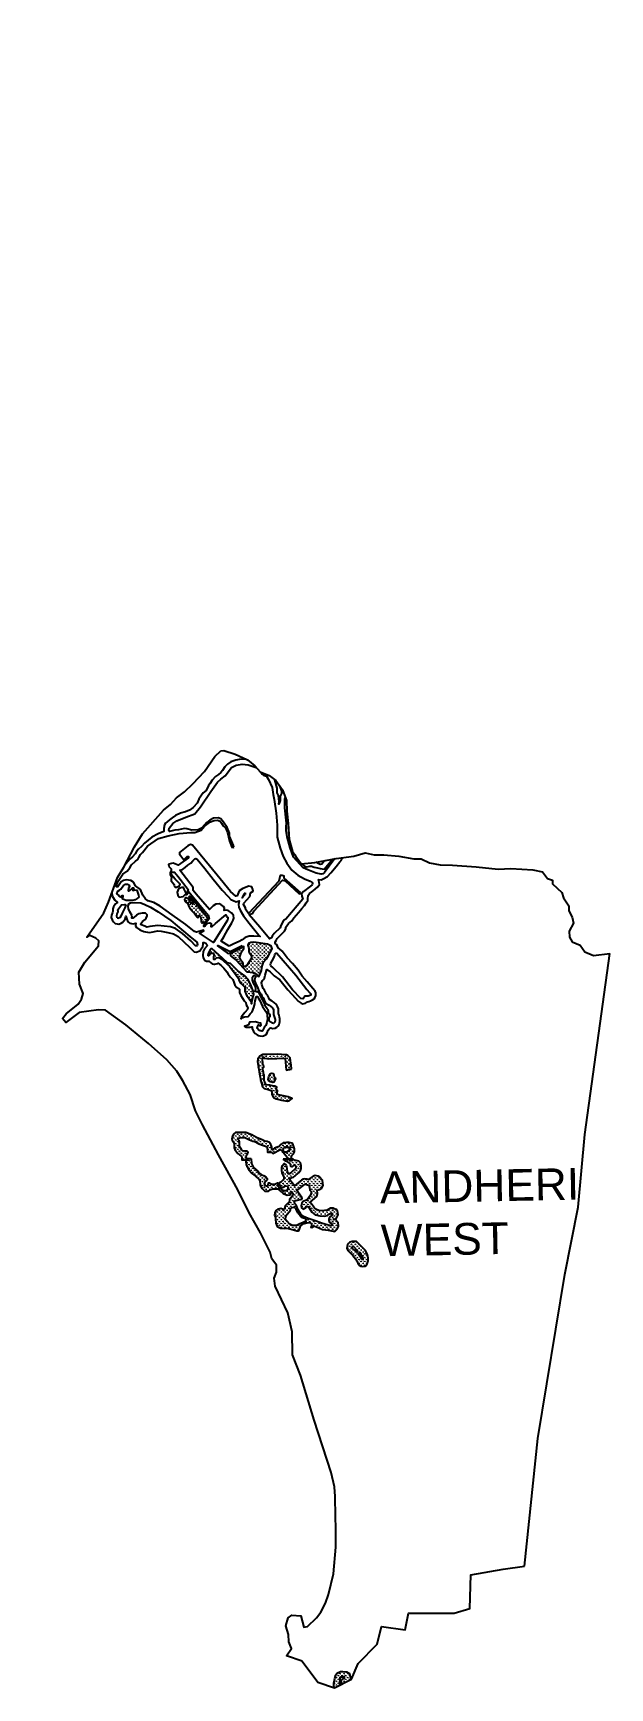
# Model space of a CAD drawing. Header units: metres. Extents: x 8244 to 273863, y 7853 to 2126735.
# Drawn here: x 268405 to 273863, y 2111090 to 2126735 of the extents above; entities outside this region: 8.
import ezdxf

# ---------------------------------------------------------------- set-up
doc = ezdxf.new("R2010")
doc.units = ezdxf.units.M
for name, color, linetype in [('MANGROOVE BUFFER ZONE', 120, 'Continuous'), ('MANGROOVES BUFFER ZONE', 120, 'Continuous'), ('village', 3, 'Continuous'), ('VILLAGE NAME', 250, 'Continuous')]:
    doc.layers.add(name, color=color, linetype=linetype)

msp = doc.modelspace()

# ---------------------------------------------------------------- hatches: boundary and pattern name
at = {"layer": 'MANGROOVE BUFFER ZONE'}
h = msp.add_hatch(dxfattribs=at)
h.set_pattern_fill('GRASS', color=256, angle=-0.8376017)
h.paths.add_polyline_path([(268476, 2126720), (268480, 2126724), (268484, 2126732), (268484, 2126735), (268480, 2126732), (268480, 2126728), (268476, 2126728), (268476, 2126724), (268472, 2126724), (268464, 2126720), (268460, 2126720), (268448, 2126716), (268456, 2126716), (268460, 2126716), (268464, 2126716), (268468, 2126716)])
h = msp.add_hatch(dxfattribs=at)
h.set_pattern_fill('GRASS', color=256, angle=-0.8376017)
h.paths.add_polyline_path([(268694, 2126645), (268690, 2126645), (268686, 2126645), (268678, 2126645), (268670, 2126645), (268658, 2126645), (268654, 2126645), (268650, 2126645), (268654, 2126641), (268666, 2126641), (268666, 2126637), (268670, 2126637), (268674, 2126637), (268678, 2126641), (268682, 2126641), (268686, 2126641), (268690, 2126641)])
h = msp.add_hatch(dxfattribs=at)
h.set_pattern_fill('GRASS', color=256, angle=-0.8376017)
h.paths.add_polyline_path([(268914, 2126693), (268910, 2126693), (268906, 2126693), (268902, 2126694), (268898, 2126694), (268894, 2126694), (268890, 2126690), (268894, 2126690), (268898, 2126690), (268902, 2126690), (268905, 2126690), (268909, 2126689), (268913, 2126689), (268913, 2126685), (268917, 2126685), (268917, 2126689)])
h = msp.add_hatch(dxfattribs=at)
h.set_pattern_fill('GRASS', color=256, angle=-0.8376017)
h.paths.add_polyline_path([(268425, 2125952), (268421, 2125952), (268417, 2125952), (268413, 2125952), (268409, 2125952), (268405, 2125952), (268409, 2125948), (268413, 2125948), (268417, 2125948), (268421, 2125948), (268421, 2125944), (268425, 2125944), (268425, 2125940), (268429, 2125940), (268433, 2125936), (268429, 2125932), (268428, 2125928), (268428, 2125924), (268424, 2125920), (268420, 2125920), (268420, 2125916), (268424, 2125916), (268428, 2125920), (268432, 2125924), (268432, 2125928), (268433, 2125932), (268436, 2125932), (268440, 2125932), (268441, 2125936), (268437, 2125936), (268433, 2125940), (268429, 2125944), (268429, 2125948), (268425, 2125948)])
h = msp.add_hatch(dxfattribs=at)
h.set_pattern_fill('GRASS', color=256)
h.paths.add_polyline_path([(269894, 2118572), (269886, 2118576), (269883, 2118572), (269884, 2118563), (269889, 2118555), (269904, 2118533), (269922, 2118511), (269918, 2118503), (269909, 2118504), (269899, 2118513), (269884, 2118532), (269871, 2118553), (269852, 2118562), (269843, 2118558), (269840, 2118545), (269847, 2118526), (269872, 2118503), (269886, 2118473), (269893, 2118451), (269907, 2118438), (269930, 2118416), (269958, 2118374), (269973, 2118377), (269973, 2118389), (269978, 2118393), (269996, 2118367), (270000, 2118344), (270000, 2118326), (270010, 2118320), (270037, 2118330), (270052, 2118351), (270052, 2118369), (270041, 2118393)])
h = msp.add_hatch(dxfattribs=at)
h.set_pattern_fill('GRASS', color=256)
h.paths.add_polyline_path([(270389, 2118100), (270383, 2118105), (270275, 2118051), (270264, 2118052), (270157, 2118107), (270151, 2118105), (270243, 2118038), (270257, 2118033), (270271, 2118036)])
h = msp.add_hatch(dxfattribs=at)
h.set_pattern_fill('GRASS', color=256)
h.paths.add_polyline_path([(270585, 2117950), (270612, 2117982), (270630, 2118008), (270666, 2118077), (270662, 2118095), (270653, 2118107), (270622, 2118121), (270495, 2118139), (270465, 2118136), (270444, 2118129), (270436, 2118113), (270444, 2118093), (270447, 2118078), (270447, 2118061), (270448, 2118043), (270462, 2118028), (270472, 2118011), (270473, 2117990), (270427, 2117919), (270411, 2117909), (270397, 2117912), (270392, 2117928), (270392, 2117943), (270385, 2117955), (270373, 2117967), (270363, 2117980), (270361, 2118003), (270371, 2118029), (270380, 2118049), (270387, 2118063), (270400, 2118082), (270400, 2118100), (270274, 2118030), (270274, 2118011), (270290, 2118000), (270325, 2117970), (270423, 2117863), (270435, 2117860), (270485, 2117854), (270518, 2117838), (270539, 2117815), (270545, 2117819), (270566, 2117873), (270574, 2117915)])
h = msp.add_hatch(dxfattribs=at)
h.set_pattern_fill('GRASS', color=256)
h.paths.add_polyline_path([(270092, 2118084), (270083, 2118074), (270071, 2118052), (270063, 2118030), (270058, 2118016), (270059, 2118012), (270071, 2118017), (270088, 2118036), (270109, 2118037), (270116, 2118030), (270116, 2118020), (270111, 2117999), (270111, 2117991), (270113, 2117981), (270127, 2117981), (270142, 2117992), (270164, 2117996), (270185, 2117983), (270262, 2117914), (270326, 2117830), (270349, 2117796), (270356, 2117776), (270367, 2117753), (270384, 2117740), (270409, 2117715), (270407, 2117693), (270407, 2117677), (270425, 2117640), (270448, 2117606), (270464, 2117582), (270471, 2117556), (270484, 2117617), (270494, 2117645), (270491, 2117672), (270470, 2117729), (270441, 2117789), (270408, 2117822), (270343, 2117871), (270274, 2117939), (270246, 2117945), (270197, 2117988)])
h = msp.add_hatch(dxfattribs=at)
h.set_pattern_fill('GRASS', color=256)
h.paths.add_polyline_path([(270712, 2116770), (270704, 2116774), (270692, 2116779), (270684, 2116779), (270644, 2116787), (270640, 2116787), (270608, 2116792), (270605, 2116808), (270601, 2116808), (270597, 2116820), (270593, 2116832), (270593, 2116848), (270590, 2116868), (270590, 2116876), (270590, 2116888), (270586, 2116896), (270586, 2116904), (270586, 2116908), (270586, 2116912), (270582, 2116920), (270579, 2116936), (270579, 2116948), (270579, 2116956), (270583, 2116959), (270587, 2116959), (270587, 2116967), (270583, 2116979), (270580, 2116995), (270580, 2117007), (270576, 2117019), (270576, 2117039), (270580, 2117043), (270580, 2117047), (270580, 2117050), (270588, 2117052), (270588, 2117051), (270588, 2117047), (270596, 2117043), (270636, 2117038), (270791, 2117044), (270800, 2116930), (270850, 2116941), (270846, 2116980), (270842, 2117018), (270839, 2117048), (270819, 2117065), (270803, 2117075), (270793, 2117076), (270720, 2117082), (270623, 2117078), (270578, 2117080), (270552, 2117063), (270532, 2117038), (270529, 2117012), (270544, 2116916), (270559, 2116828), (270576, 2116772), (270593, 2116758), (270630, 2116747), (270659, 2116737), (270665, 2116721), (270665, 2116701), (270681, 2116671), (270705, 2116658), (270754, 2116646), (270812, 2116637), (270832, 2116643), (270856, 2116663), (270818, 2116677), (270715, 2116699), (270715, 2116719), (270711, 2116731), (270719, 2116730), (270719, 2116738), (270707, 2116739), (270707, 2116759)])
h = msp.add_hatch(dxfattribs=at)
h.set_pattern_fill('GRASS', color=256)
h.paths.add_polyline_path([(270700, 2116852), (270694, 2116859), (270688, 2116866), (270684, 2116876), (270684, 2116887), (270678, 2116900), (270663, 2116901), (270650, 2116898), (270636, 2116872), (270630, 2116842), (270635, 2116829), (270652, 2116819), (270675, 2116814), (270683, 2116817)])
h = msp.add_hatch(dxfattribs=at)
h.set_pattern_fill('GRASS', color=256)
h.paths.add_polyline_path([(270641, 2116248), (270621, 2116256), (270598, 2116260), (270573, 2116271), (270520, 2116294), (270474, 2116318), (270419, 2116341), (270398, 2116342), (270354, 2116341), (270319, 2116340), (270306, 2116328), (270298, 2116315), (270290, 2116299), (270287, 2116282), (270289, 2116267), (270302, 2116250), (270307, 2116234), (270307, 2116213), (270308, 2116195), (270314, 2116180), (270329, 2116158), (270342, 2116143), (270357, 2116131), (270372, 2116120), (270380, 2116110), (270380, 2116082), (270417, 2116082), (270416, 2116092), (270427, 2116092), (270420, 2116100), (270424, 2116127), (270433, 2116139), (270440, 2116156), (270431, 2116163), (270419, 2116166), (270409, 2116166), (270387, 2116168), (270381, 2116175), (270371, 2116191), (270357, 2116210), (270357, 2116226), (270359, 2116250), (270354, 2116265), (270346, 2116276), (270346, 2116286), (270360, 2116290), (270383, 2116293), (270410, 2116293), (270429, 2116285), (270453, 2116271), (270485, 2116258), (270510, 2116254), (270541, 2116235), (270584, 2116219), (270620, 2116206), (270623, 2116154), (270659, 2116154), (270675, 2116142), (270747, 2116180), (270766, 2116160), (270766, 2116156), (270774, 2116164), (270775, 2116176), (270771, 2116180), (270771, 2116188), (270783, 2116200), (270791, 2116204), (270791, 2116200), (270799, 2116200), (270803, 2116204), (270811, 2116203), (270815, 2116199), (270819, 2116199), (270823, 2116203), (270827, 2116203), (270827, 2116199), (270831, 2116199), (270831, 2116203), (270843, 2116203), (270843, 2116199), (270835, 2116199), (270831, 2116195), (270827, 2116195), (270830, 2116183), (270830, 2116171), (270822, 2116171), (270818, 2116167), (270818, 2116163), (270814, 2116160), (270810, 2116160), (270806, 2116156), (270784, 2116156), (270770, 2116156), (270809, 2116108), (270824, 2116088), (270854, 2116088), (270854, 2116090), (270851, 2116113), (270854, 2116124), (270869, 2116139), (270878, 2116161), (270879, 2116188), (270867, 2116224), (270857, 2116239), (270829, 2116245), (270804, 2116246), (270771, 2116244), (270750, 2116228), (270734, 2116209), (270715, 2116201), (270690, 2116194), (270666, 2116177), (270665, 2116202), (270658, 2116220), (270649, 2116236)])
h = msp.add_hatch(dxfattribs=at)
h.set_pattern_fill('GRASS', color=256)
h.paths.add_polyline_path([(270826, 2115906), (270833, 2115907), (270852, 2115914), (270869, 2115920), (270885, 2115931), (270916, 2115960), (270934, 2115982), (270943, 2116000), (270943, 2116027), (270935, 2116053), (270918, 2116071), (270894, 2116077), (270878, 2116078), (270865, 2116088), (270854, 2116088), (270855, 2116075), (270833, 2116076), (270824, 2116088), (270771, 2116089), (270797, 2116070), (270811, 2116064), (270832, 2116050), (270840, 2116038), (270845, 2116019), (270854, 2116017), (270868, 2116029), (270884, 2116029), (270894, 2116019), (270893, 2116006), (270845, 2115960), (270827, 2115951), (270818, 2115953), (270808, 2115969), (270806, 2116001), (270799, 2116033), (270780, 2116047), (270765, 2116029), (270758, 2116011), (270759, 2115985), (270761, 2115958), (270781, 2115923), (270781, 2115903), (270756, 2115879), (270735, 2115868), (270735, 2115847), (270749, 2115826), (270763, 2115818), (270785, 2115826), (270792, 2115838), (270814, 2115834), (270817, 2115820), (270814, 2115801), (270802, 2115794), (270779, 2115794), (270754, 2115803), (270737, 2115818), (270722, 2115836), (270717, 2115865), (270705, 2115858), (270691, 2115852), (270666, 2115852), (270649, 2115858), (270639, 2115866), (270634, 2115864), (270630, 2115847), (270623, 2115838), (270607, 2115837), (270599, 2115843), (270594, 2115853), (270594, 2115866), (270601, 2115878), (270614, 2115886), (270619, 2115893), (270619, 2115907), (270607, 2115921), (270591, 2115931), (270564, 2115943), (270552, 2115953), (270533, 2115976), (270490, 2116011), (270472, 2116048), (270469, 2116092), (270427, 2116092), (270436, 2116081), (270417, 2116082), (270422, 2116038), (270446, 2115985), (270471, 2115956), (270507, 2115931), (270545, 2115897), (270552, 2115886), (270554, 2115842), (270571, 2115811), (270597, 2115787), (270633, 2115785), (270656, 2115802), (270672, 2115809), (270726, 2115808), (270741, 2115794), (270772, 2115763), (270808, 2115748), (270838, 2115752), (270852, 2115779), (270870, 2115758), (270850, 2115730), (270832, 2115709), (270828, 2115681), (270811, 2115669), (270790, 2115647), (270783, 2115622), (270782, 2115609), (270748, 2115621), (270722, 2115615), (270703, 2115603), (270691, 2115582), (270689, 2115560), (270699, 2115543), (270700, 2115524), (270702, 2115483), (270715, 2115453), (270747, 2115437), (270780, 2115433), (270802, 2115436), (270831, 2115430), (270857, 2115423), (270900, 2115412), (270916, 2115412), (270927, 2115428), (270934, 2115454), (270961, 2115476), (270998, 2115486), (271022, 2115489), (271040, 2115476), (271038, 2115458), (271032, 2115446), (271043, 2115442), (271064, 2115454), (271086, 2115450), (271144, 2115424), (271198, 2115418), (271260, 2115406), (271281, 2115428), (271296, 2115457), (271291, 2115489), (271267, 2115517), (271247, 2115518), (271275, 2115532), (271291, 2115564), (271285, 2115597), (271272, 2115616), (271247, 2115626), (271220, 2115626), (271187, 2115608), (271163, 2115602), (271119, 2115600), (271086, 2115612), (271065, 2115632), (271026, 2115683), (271089, 2115736), (271095, 2115763), (271092, 2115796), (271114, 2115802), (271136, 2115816), (271149, 2115843), (271148, 2115862), (271142, 2115889), (271118, 2115919), (271102, 2115929), (271074, 2115936), (271054, 2115928), (271026, 2115908), (271011, 2115897), (270998, 2115901), (270977, 2115903), (270962, 2115900), (270945, 2115890), (270902, 2115855), (270880, 2115837)])
h.paths.add_polyline_path([(270901, 2115792), (270978, 2115853), (271014, 2115842), (271019, 2115820), (271023, 2115796), (271035, 2115784), (271037, 2115768), (271029, 2115749), (270997, 2115705), (270959, 2115690), (270948, 2115674), (270940, 2115649), (270946, 2115628), (270960, 2115616), (270981, 2115629), (270992, 2115646), (271010, 2115639), (271044, 2115587), (271074, 2115563), (271119, 2115554), (271162, 2115549), (271191, 2115557), (271211, 2115572), (271232, 2115579), (271238, 2115573), (271229, 2115556), (271209, 2115541), (271203, 2115523), (271203, 2115506), (271213, 2115491), (271230, 2115480), (271233, 2115471), (271228, 2115458), (271209, 2115461), (271167, 2115473), (271135, 2115485), (271083, 2115504), (271009, 2115529), (270964, 2115546), (270939, 2115569), (270913, 2115609), (270896, 2115649), (270887, 2115661), (270878, 2115674), (270877, 2115688), (270881, 2115696), (270904, 2115702), (270935, 2115707), (270949, 2115711), (270951, 2115721), (270949, 2115726)], flags=16)
h.paths.add_polyline_path([(270850, 2115630), (270866, 2115632), (270881, 2115629), (270893, 2115617), (270911, 2115581), (270934, 2115550), (270955, 2115535), (270986, 2115525), (270990, 2115516), (270983, 2115504), (270922, 2115477), (270898, 2115466), (270870, 2115466), (270852, 2115469), (270828, 2115480), (270802, 2115509), (270791, 2115526), (270796, 2115550), (270824, 2115585), (270835, 2115594), (270838, 2115610), (270842, 2115624)], flags=16)
h = msp.add_hatch(dxfattribs=at)
h.set_pattern_fill('GRASS', color=256)
h.paths.add_polyline_path([(271403, 2111210), (271397, 2111230), (271373, 2111242), (271337, 2111244), (271315, 2111244), (271294, 2111237), (271279, 2111227), (271267, 2111210), (271266, 2111200), (271261, 2111178), (271252, 2111135), (271251, 2111101), (271255, 2111091), (271258, 2111090), (271305, 2111115), (271305, 2111115), (271303, 2111134), (271308, 2111178), (271316, 2111194), (271340, 2111195), (271351, 2111194), (271352, 2111188), (271348, 2111179), (271336, 2111175), (271323, 2111164), (271320, 2111152), (271325, 2111134), (271331, 2111129), (271415, 2111174), (271408, 2111182), (271405, 2111193)])
h = msp.add_hatch(dxfattribs=at)
h.set_pattern_fill('GRASS', color=256)
h.paths.add_polyline_path([(9731, 9765), (9731, 9768), (9731, 9771), (9728, 9771), (9728, 9774), (9725, 9774), (9725, 9777), (9728, 9780), (9731, 9783), (9734, 9783), (9734, 9786), (9734, 9792), (9731, 9786), (9728, 9783), (9725, 9780), (9722, 9777), (9722, 9774), (9722, 9771), (9722, 9768), (9722, 9762), (9722, 9759), (9722, 9756), (9719, 9753), (9719, 9750), (9716, 9747), (9716, 9744), (9713, 9741), (9710, 9735), (9707, 9732), (9707, 9726), (9710, 9729), (9710, 9732), (9713, 9735), (9719, 9741), (9719, 9744), (9722, 9744), (9722, 9747), (9725, 9753), (9725, 9756), (9728, 9759), (9728, 9762), (9731, 9762)])
h = msp.add_hatch(dxfattribs=at)
h.set_pattern_fill('GRASS', color=256)
h.paths.add_polyline_path([(8827, 9494), (8827, 9501), (8817, 9500), (8811, 9496), (8811, 9489), (8817, 9479), (8823, 9471), (8830, 9470), (8834, 9475), (8832, 9481), (8829, 9488)])
h = msp.add_hatch(dxfattribs=at)
h.set_pattern_fill('GRASS', color=256)
h.paths.add_polyline_path([(9594, 9509), (9591, 9509), (9591, 9512), (9588, 9512), (9585, 9512), (9585, 9509), (9588, 9506), (9591, 9506), (9594, 9506), (9597, 9503), (9597, 9506)])
h = msp.add_hatch(dxfattribs=at)
h.set_pattern_fill('GRASS', color=256)
h.paths.add_polyline_path([(9606, 9515), (9609, 9518), (9609, 9521), (9612, 9524), (9615, 9524), (9612, 9527), (9612, 9530), (9612, 9533), (9612, 9536), (9609, 9536), (9609, 9533), (9609, 9530), (9609, 9527), (9609, 9524), (9606, 9521), (9606, 9518), (9603, 9515), (9600, 9515), (9600, 9512), (9597, 9512), (9597, 9509), (9597, 9506), (9600, 9506), (9603, 9509), (9606, 9512)])
h = msp.add_hatch(dxfattribs=at)
h.set_pattern_fill('GRASS', color=256)
h.paths.add_polyline_path([(8259, 8564), (8256, 8564), (8253, 8564), (8250, 8564), (8247, 8564), (8244, 8564), (8247, 8561), (8250, 8561), (8253, 8561), (8256, 8561), (8259, 8561)])
h = msp.add_hatch(dxfattribs=at)
h.set_pattern_fill('GRASS', color=256)
h.paths.add_polyline_path([(8265, 8576), (8265, 8578), (8262, 8578), (8262, 8576), (8262, 8573), (8265, 8570), (8265, 8573)])
h = msp.add_hatch(dxfattribs=at)
h.set_pattern_fill('GRASS', color=256)
h.paths.add_polyline_path([(8524, 8028), (8521, 8028), (8518, 8028), (8515, 8028), (8512, 8031), (8509, 8031), (8506, 8031), (8503, 8034), (8500, 8034), (8500, 8031), (8503, 8031), (8503, 8028), (8506, 8028), (8509, 8028), (8512, 8028), (8515, 8025), (8518, 8025), (8521, 8025), (8524, 8022), (8529, 8025), (8526, 8025), (8524, 8025)])
h = msp.add_hatch(dxfattribs=at)
h.set_pattern_fill('GRASS', color=256)
h.paths.add_polyline_path([(8628, 7883), (8625, 7886), (8625, 7888), (8622, 7888), (8622, 7891), (8619, 7891), (8619, 7888), (8619, 7886), (8622, 7886), (8622, 7883), (8622, 7880), (8625, 7877), (8625, 7874), (8628, 7871), (8628, 7868), (8631, 7868), (8634, 7865), (8639, 7865), (8642, 7865), (8642, 7862), (8645, 7856), (8648, 7856), (8651, 7853), (8654, 7853), (8655, 7853), (8660, 7856), (8657, 7856), (8654, 7856), (8651, 7859), (8648, 7862), (8645, 7865), (8642, 7868), (8639, 7868), (8637, 7868), (8634, 7868), (8631, 7871), (8628, 7874), (8628, 7880)])
at = {"layer": 'MANGROOVES BUFFER ZONE'}
h = msp.add_hatch(dxfattribs=at)
h.set_pattern_fill('GRASS', color=256)
h.paths.add_polyline_path([(271465, 2115309), (271441, 2115311), (271425, 2115310), (271402, 2115304), (271389, 2115291), (271381, 2115278), (271376, 2115265), (271374, 2115245), (271385, 2115221), (271431, 2115179), (271456, 2115147), (271468, 2115124), (271477, 2115105), (271491, 2115088), (271506, 2115077), (271522, 2115073), (271549, 2115078), (271566, 2115099), (271576, 2115127), (271576, 2115152), (271569, 2115185), (271550, 2115224)])
h.paths.add_polyline_path([(271437, 2115262), (271476, 2115222), (271476, 2115217), (271473, 2115212), (271466, 2115211), (271459, 2115215), (271421, 2115251), (271422, 2115258), (271429, 2115263)], flags=16)
h.paths.add_polyline_path([(271489, 2115199), (271497, 2115204), (271503, 2115203), (271510, 2115191), (271527, 2115146), (271524, 2115143), (271522, 2115142), (271514, 2115142), (271511, 2115145), (271484, 2115194)], flags=16)

# ---------------------------------------------------------------- linework, layer by layer
at = {"color": 3}
msp.add_line((270180, 2119950), (270210, 2119954), dxfattribs=at)
at = {"layer": 'MANGROOVE BUFFER ZONE', "flags": 128}
for points in [[(270418, 2119870), (270395, 2119870), (270356, 2119868), (270322, 2119862), (270276, 2119845), (270243, 2119823), (270218, 2119799), (270198, 2119765), (270182, 2119745), (270160, 2119725), (270130, 2119706), (270100, 2119671), (270077, 2119638), (270064, 2119623), (270044, 2119576), (270013, 2119551), (270000, 2119530), (269974, 2119491), (269956, 2119456), (269921, 2119414), (269884, 2119389), (269848, 2119373), (269801, 2119360), (269754, 2119338), (269722, 2119315), (269696, 2119297), (269673, 2119279), (269658, 2119265), (269650, 2119249), (269641, 2119214), (269641, 2119188), (269588, 2119164), (269530, 2119133), (269460, 2119078), (269430, 2119045), (269403, 2119019), (269383, 2118999), (269370, 2118977), (269346, 2118946), (269325, 2118928), (269299, 2118901), (269273, 2118869)], [(270304, 2119038), (270302, 2119054), (270263, 2119143), (270262, 2119172), (270240, 2119226), (270206, 2119274), (270183, 2119306), (270155, 2119317), (270111, 2119313), (270077, 2119294), (270050, 2119271), (270006, 2119222), (269966, 2119202), (269907, 2119199), (269859, 2119211), (269838, 2119215), (269780, 2119204), (269745, 2119199), (269722, 2119192), (269696, 2119187), (269689, 2119195), (269692, 2119219), (269726, 2119263), (269765, 2119288), (269851, 2119321), (269936, 2119353), (269989, 2119421), (270088, 2119565), (270151, 2119654), (270182, 2119682), (270222, 2119712), (270282, 2119792), (270327, 2119814), (270382, 2119823), (270441, 2119817), (270515, 2119791), (270519, 2119789)], [(270560, 2119748), (270572, 2119730), (270588, 2119717), (270614, 2119710), (270634, 2119680), (270667, 2119604), (270676, 2119537), (270685, 2119489), (270705, 2119360), (270716, 2119246), (270715, 2119134), (270742, 2119029), (270772, 2118950), (270805, 2118889), (270853, 2118820), (270910, 2118775), (270974, 2118738), (271026, 2118718), (271047, 2118706), (271049, 2118699), (271047, 2118682), (271030, 2118669), (270965, 2118619), (270944, 2118598), (270949, 2118574), (270958, 2118548), (270795, 2118358), (270773, 2118345), (270748, 2118298), (270743, 2118276), (270686, 2118224), (270666, 2118196), (270662, 2118180), (270641, 2118173), (270550, 2118283), (270448, 2118400), (270461, 2118406), (270484, 2118414), (270497, 2118437), (270766, 2118727), (270791, 2118721), (270923, 2118596)], [(270737, 2119619), (270739, 2119613), (270755, 2119569), (270756, 2119545), (270743, 2119521), (270742, 2119479), (270731, 2119445), (270732, 2119472), (270727, 2119526), (270716, 2119551), (270716, 2119595), (270693, 2119676)], [(271260, 2118931), (271161, 2118800), (271147, 2118787), (271130, 2118783), (271083, 2118792), (271006, 2118823), (270962, 2118843), (270870, 2118943), (270837, 2119032), (270809, 2119138), (270801, 2119195), (270799, 2119236), (270804, 2119264), (270801, 2119294), (270788, 2119411), (270787, 2119492), (270792, 2119510)], [(270248, 2118378), (270248, 2118360), (270245, 2118348), (270111, 2118138), (269981, 2118225), (270022, 2118247), (270019, 2118254), (269952, 2118234), (269932, 2118242), (269849, 2118307), (269722, 2118399), (269607, 2118482), (269548, 2118516), (269492, 2118532), (269464, 2118553), (269444, 2118585), (269422, 2118639), (269374, 2118674), (269354, 2118709), (269331, 2118725), (269287, 2118729), (269259, 2118723), (269239, 2118710), (269214, 2118674), (269208, 2118665), (269193, 2118665), (269196, 2118685), (269209, 2118717), (269255, 2118783), (269294, 2118813), (269321, 2118844), (269336, 2118873), (269375, 2118906), (269397, 2118922), (269407, 2118940), (269420, 2118969), (269439, 2118989), (269489, 2119047), (269592, 2119120), (269683, 2119147), (269788, 2119167), (269897, 2119176), (269935, 2119178), (269994, 2119200), (270028, 2119236), (270083, 2119278), (270117, 2119291), (270150, 2119295), (270176, 2119285), (270189, 2119265), (270205, 2119241), (270227, 2119221), (270243, 2119177), (270265, 2119094), (270287, 2119040), (270294, 2119036)], [(270820, 2119242), (270820, 2119238), (270821, 2119178), (270825, 2119153)], [(270937, 2118608), (270782, 2118745), (270780, 2118765), (270763, 2118772), (270744, 2118772), (270735, 2118747), (270731, 2118718), (270444, 2118412), (270416, 2118452), (270416, 2118466), (270396, 2118497), (270398, 2118510), (270455, 2118573), (270462, 2118607), (270487, 2118624), (270484, 2118637), (270474, 2118664), (270445, 2118669), (270390, 2118649), (270356, 2118626), (270337, 2118578), (270324, 2118577), (270274, 2118621), (270146, 2118773), (269913, 2119057), (269894, 2119063), (269868, 2119051), (269791, 2118988), (269789, 2118973), (269804, 2118957), (269831, 2118919), (269864, 2118949), (269877, 2118952), (269875, 2118938), (269779, 2118870), (269732, 2118889), (269685, 2118878)], [(270443, 2117336), (270460, 2117337), (270475, 2117340), (270478, 2117341), (270477, 2117324), (270489, 2117297), (270507, 2117278), (270524, 2117264), (270539, 2117258), (270551, 2117254), (270571, 2117253), (270584, 2117255), (270598, 2117261), (270609, 2117269), (270620, 2117283), (270630, 2117308), (270645, 2117327), (270654, 2117330), (270671, 2117325), (270694, 2117327), (270712, 2117337), (270722, 2117347), (270732, 2117362), (270738, 2117376), (270741, 2117392), (270741, 2117417), (270737, 2117431), (270733, 2117450), (270728, 2117464), (270728, 2117480), (270727, 2117510), (270719, 2117531), (270707, 2117552), (270685, 2117569), (270666, 2117584), (270642, 2117597), (270635, 2117613), (270623, 2117640), (270612, 2117648), (270605, 2117668), (270594, 2117687), (270582, 2117703), (270575, 2117722), (270568, 2117740), (270567, 2117756), (270576, 2117778), (270584, 2117788), (270596, 2117799), (270601, 2117829), (270614, 2117872), (270617, 2117882), (270647, 2117860), (270687, 2117822), (270740, 2117784), (270816, 2117689), (270889, 2117611), (270914, 2117583), (270940, 2117565), (270958, 2117558), (270982, 2117564), (271003, 2117576), (271014, 2117581), (271031, 2117585), (271050, 2117594), (271066, 2117606), (271074, 2117622), (271080, 2117637), (271081, 2117660), (271073, 2117678), (271051, 2117704), (270998, 2117767), (270951, 2117820), (270912, 2117876), (270858, 2117938), (270809, 2117994), (270762, 2118054), (270738, 2118077), (270725, 2118088), (270719, 2118102), (270709, 2118118), (270697, 2118129), (270695, 2118140), (270704, 2118156), (270716, 2118176), (270745, 2118206), (270783, 2118245), (270795, 2118267), (270797, 2118283), (270822, 2118316), (270852, 2118342), (270871, 2118370), (270916, 2118422), (270947, 2118458), (270972, 2118486), (270988, 2118512), (271004, 2118534), (271006, 2118551), (271008, 2118581), (271020, 2118600), (271044, 2118618), (271074, 2118642), (271100, 2118664), (271114, 2118685), (271108, 2118725), (271106, 2118732), (271130, 2118731), (271151, 2118739), (271191, 2118762), (271221, 2118795), (271274, 2118857), (271308, 2118900), (271320, 2118913), (271330, 2118932), (271331, 2118941)], [(270881, 2118969), (270890, 2118946), (270904, 2118926), (270922, 2118901), (270935, 2118890)], [(270946, 2118882), (270973, 2118859), (270995, 2118853), (271024, 2118859), (271040, 2118859), (271063, 2118851), (271095, 2118842), (271120, 2118836), (271141, 2118834), (271159, 2118832), (271241, 2118927)], [(271164, 2118913), (271159, 2118907), (271136, 2118877), (271121, 2118876), (271103, 2118884), (271080, 2118897)], [(269689, 2118856), (269711, 2118833), (269711, 2118817), (269701, 2118795), (269702, 2118777), (269714, 2118755), (269712, 2118733), (269710, 2118719), (269727, 2118702), (269737, 2118689), (269739, 2118678), (269742, 2118667), (269750, 2118660)], [(269763, 2118659), (269791, 2118672), (269796, 2118688), (269780, 2118704), (269749, 2118735), (269710, 2118780), (269713, 2118802), (269744, 2118802), (269774, 2118765), (269871, 2118639), (269857, 2118599), (269846, 2118617), (269836, 2118642), (269829, 2118656), (269811, 2118657), (269782, 2118646), (269767, 2118612), (269774, 2118586), (269787, 2118566)], [(269151, 2118604), (269151, 2118601), (269157, 2118572), (269179, 2118537), (269203, 2118516), (269186, 2118504), (269166, 2118474), (269160, 2118455), (269161, 2118435), (269155, 2118420), (269146, 2118396), (269145, 2118373), (269153, 2118351), (269166, 2118334), (269181, 2118318), (269201, 2118314), (269216, 2118312), (269240, 2118320), (269255, 2118330), (269265, 2118343), (269275, 2118359), (269284, 2118386), (269291, 2118358), (269301, 2118333), (269320, 2118321), (269351, 2118315), (269377, 2118321), (269375, 2118295), (269383, 2118279), (269414, 2118258), (269453, 2118240), (269503, 2118233), (269540, 2118238), (269582, 2118247), (269618, 2118243), (269679, 2118232), (269735, 2118220), (269778, 2118193), (269833, 2118142), (269884, 2118093), (269928, 2118048), (269949, 2118046), (269982, 2118058), (269994, 2118077), (270010, 2118099), (270014, 2118122), (270015, 2118136), (270025, 2118138), (270039, 2118130), (270050, 2118118), (270052, 2118105), (270028, 2118079), (270015, 2118053), (270010, 2118015), (270014, 2117992), (270028, 2117971), (270045, 2117962), (270062, 2117960), (270070, 2117960), (270084, 2117949), (270098, 2117937), (270114, 2117933), (270126, 2117932), (270149, 2117938), (270156, 2117942), (270184, 2117920), (270210, 2117894), (270238, 2117860), (270252, 2117837), (270274, 2117810), (270295, 2117789), (270305, 2117762), (270315, 2117734), (270330, 2117714), (270351, 2117703), (270357, 2117695), (270357, 2117664), (270371, 2117636), (270385, 2117610), (270402, 2117587)], [(269245, 2118554), (269253, 2118562), (269257, 2118570), (269256, 2118580), (269245, 2118579), (269235, 2118567), (269226, 2118569), (269221, 2118577), (269216, 2118586), (269208, 2118591), (269199, 2118599), (269207, 2118623), (269222, 2118633), (269234, 2118643), (269249, 2118659), (269261, 2118675), (269278, 2118688), (269297, 2118690), (269313, 2118682), (269318, 2118667), (269308, 2118650), (269305, 2118633), (269312, 2118623), (269325, 2118631), (269338, 2118645), (269345, 2118655), (269355, 2118655), (269358, 2118650), (269351, 2118639), (269345, 2118634), (269349, 2118629), (269357, 2118633), (269367, 2118635), (269388, 2118631), (269404, 2118586), (269406, 2118565), (269391, 2118553), (269372, 2118542), (269348, 2118535), (269318, 2118535), (269286, 2118534), (269270, 2118540), (269254, 2118547)], [(269824, 2118572), (269843, 2118590), (269860, 2118592), (269878, 2118616), (270063, 2118395), (270071, 2118362), (270053, 2118339), (270024, 2118309), (270019, 2118293), (270030, 2118292), (270039, 2118304), (270059, 2118320), (270078, 2118323), (270090, 2118317), (270090, 2118303), (270087, 2118290), (270098, 2118289), (270130, 2118316), (270229, 2118398), (270236, 2118384)], [(269958, 2118374), (269930, 2118416), (269907, 2118438), (269893, 2118451), (269886, 2118473), (269872, 2118503), (269847, 2118526), (269840, 2118545), (269843, 2118558), (269852, 2118562), (269871, 2118553), (269884, 2118532), (269899, 2118513), (269909, 2118504), (269918, 2118503), (269922, 2118511), (269904, 2118533), (269889, 2118555), (269884, 2118563), (269883, 2118572), (269886, 2118576), (269894, 2118572), (270041, 2118393), (270052, 2118369), (270052, 2118351), (270037, 2118330), (270010, 2118320)], [(270412, 2118607), (270398, 2118595), (270382, 2118560), (270413, 2118590)], [(269200, 2118371), (269196, 2118389), (269202, 2118409), (269210, 2118426), (269211, 2118437), (269204, 2118443), (269243, 2118492), (269272, 2118498), (269283, 2118491), (269272, 2118464), (269249, 2118414), (269236, 2118386), (269225, 2118370), (269214, 2118366)], [(270000, 2118326), (270000, 2118344), (269996, 2118367), (269978, 2118393), (269973, 2118389), (269973, 2118377)], [(270383, 2118105), (270275, 2118051), (270264, 2118052), (270157, 2118107), (270151, 2118105), (270243, 2118038), (270257, 2118033), (270271, 2118036), (270389, 2118100)], [(270274, 2118011), (270290, 2118000), (270325, 2117970), (270423, 2117863), (270435, 2117860), (270485, 2117854), (270518, 2117838), (270539, 2117815), (270545, 2117819), (270566, 2117873), (270574, 2117915), (270585, 2117950), (270612, 2117982), (270630, 2118008), (270666, 2118077), (270662, 2118095), (270653, 2118107), (270622, 2118121), (270495, 2118139), (270465, 2118136), (270444, 2118129), (270436, 2118113), (270444, 2118093), (270447, 2118078), (270447, 2118061), (270448, 2118043), (270462, 2118028), (270472, 2118011), (270473, 2117990), (270427, 2117919), (270411, 2117909), (270397, 2117912), (270392, 2117928), (270392, 2117943), (270385, 2117955), (270373, 2117967), (270363, 2117980), (270361, 2118003), (270371, 2118029), (270380, 2118049), (270387, 2118063), (270400, 2118082), (270400, 2118100), (270274, 2118030)], [(270083, 2118074), (270071, 2118052), (270063, 2118030), (270058, 2118016)], [(270059, 2118012), (270071, 2118017), (270088, 2118036), (270109, 2118037), (270116, 2118030), (270116, 2118020), (270111, 2117999), (270111, 2117991), (270113, 2117981), (270127, 2117981), (270142, 2117992), (270164, 2117996), (270185, 2117983), (270262, 2117914), (270326, 2117830), (270349, 2117796), (270356, 2117776), (270367, 2117753), (270384, 2117740), (270409, 2117715), (270407, 2117693), (270407, 2117677), (270425, 2117640), (270448, 2117606), (270464, 2117582), (270471, 2117556), (270484, 2117617), (270494, 2117645), (270491, 2117672), (270470, 2117729), (270441, 2117789), (270408, 2117822), (270343, 2117871), (270274, 2117939), (270246, 2117945), (270197, 2117988), (270092, 2118084)], [(270957, 2117605), (270938, 2117607), (270860, 2117690), (270765, 2117814), (270672, 2117900), (270654, 2117917), (270652, 2117930), (270656, 2117942), (270681, 2117987), (270688, 2118007), (270691, 2118020), (270695, 2118031), (270702, 2118038), (270712, 2118037), (270890, 2117827), (270995, 2117693), (271021, 2117664), (271033, 2117652), (271033, 2117641), (271008, 2117631), (270977, 2117630), (270969, 2117620)], [(270372, 2117411), (270378, 2117419), (270389, 2117427), (270397, 2117432), (270408, 2117435), (270439, 2117439), (270460, 2117464), (270477, 2117482), (270495, 2117522), (270499, 2117544), (270502, 2117561), (270507, 2117586), (270515, 2117621), (270519, 2117626), (270527, 2117626), (270534, 2117613), (270552, 2117590), (270563, 2117561), (270576, 2117532), (270607, 2117484), (270619, 2117462), (270620, 2117443), (270623, 2117412), (270616, 2117381), (270607, 2117354), (270590, 2117333), (270579, 2117307), (270576, 2117303), (270574, 2117302), (270571, 2117300), (270569, 2117300), (270560, 2117301), (270555, 2117302), (270548, 2117305), (270539, 2117312), (270529, 2117323), (270525, 2117332), (270530, 2117345), (270537, 2117360), (270554, 2117345), (270563, 2117356), (270561, 2117374), (270537, 2117378), (270510, 2117387), (270463, 2117385), (270454, 2117384), (270452, 2117384), (270444, 2117360), (270436, 2117355), (270422, 2117349), (270405, 2117346), (270420, 2117337)], [(270417, 2117570), (270420, 2117548), (270430, 2117533), (270438, 2117519), (270434, 2117505), (270409, 2117476), (270395, 2117460), (270382, 2117445), (270374, 2117428)], [(270850, 2116941), (270846, 2116980), (270842, 2117018), (270839, 2117048), (270819, 2117065), (270803, 2117075), (270793, 2117076), (270720, 2117082), (270623, 2117078), (270578, 2117080), (270552, 2117063), (270532, 2117038), (270529, 2117012), (270544, 2116916), (270559, 2116828), (270576, 2116772), (270593, 2116758), (270630, 2116747), (270659, 2116737), (270665, 2116721), (270665, 2116701), (270681, 2116671), (270705, 2116658), (270754, 2116646), (270812, 2116637), (270832, 2116643), (270856, 2116663), (270818, 2116677), (270715, 2116699), (270715, 2116719), (270711, 2116731), (270719, 2116730), (270719, 2116738), (270707, 2116739), (270707, 2116759), (270712, 2116770), (270704, 2116774), (270692, 2116779), (270684, 2116779), (270644, 2116787), (270640, 2116787), (270608, 2116792), (270605, 2116808), (270601, 2116808), (270597, 2116820), (270593, 2116832), (270593, 2116848), (270590, 2116868), (270590, 2116876), (270590, 2116888), (270586, 2116896), (270586, 2116904), (270586, 2116908), (270586, 2116912), (270582, 2116920), (270579, 2116936), (270579, 2116948), (270579, 2116956), (270583, 2116959), (270587, 2116959), (270587, 2116967), (270583, 2116979), (270580, 2116995), (270580, 2117007), (270576, 2117019), (270576, 2117039), (270580, 2117043), (270580, 2117047), (270580, 2117050), (270588, 2117052), (270588, 2117051), (270588, 2117047), (270596, 2117043), (270636, 2117038), (270791, 2117044), (270800, 2116930)], [(270663, 2116901), (270678, 2116900), (270684, 2116887), (270684, 2116876), (270688, 2116866), (270694, 2116859), (270700, 2116852), (270683, 2116817), (270675, 2116814), (270652, 2116819), (270635, 2116829), (270630, 2116842), (270636, 2116872), (270650, 2116898)]]:
    msp.add_lwpolyline(points, dxfattribs=at)
for points in [[(270260, 2118102), (270184, 2118149), (270211, 2118190), (270249, 2118259), (270284, 2118323), (270297, 2118347), (270303, 2118369), (270302, 2118393), (270284, 2118415), (270252, 2118441), (270239, 2118443), (270214, 2118441), (270215, 2118461), (270206, 2118478), (270183, 2118497), (270165, 2118504), (270135, 2118500), (270108, 2118483), (270075, 2118449), (269949, 2118594), (269921, 2118628), (269920, 2118658), (269792, 2118821), (269818, 2118829), (269845, 2118845), (269869, 2118867), (269899, 2118886), (269916, 2118908), (269937, 2118928), (269946, 2118933), (269958, 2118926), (270029, 2118836), (270110, 2118737), (270195, 2118633), (270250, 2118573), (270277, 2118545), (270299, 2118535), (270326, 2118523), (270356, 2118530), (270349, 2118498), (270352, 2118473), (270365, 2118442), (270395, 2118391), (270449, 2118319), (270542, 2118208), (270553, 2118194), (270494, 2118198), (270448, 2118197), (270411, 2118185), (270382, 2118162), (270355, 2118148), (270306, 2118126)], [(269341, 2118389), (269319, 2118426), (269308, 2118456), (269305, 2118481), (269311, 2118502), (269326, 2118512), (269365, 2118516), (269425, 2118514), (269462, 2118496), (269516, 2118471), (269588, 2118428), (269707, 2118345), (269887, 2118193), (269954, 2118139), (269962, 2118119), (269959, 2118105), (269943, 2118106), (269899, 2118152), (269820, 2118221), (269751, 2118269), (269705, 2118284), (269585, 2118298), (269509, 2118288), (269482, 2118283), (269461, 2118291), (269428, 2118305), (269422, 2118312), (269440, 2118335), (269464, 2118356), (269474, 2118369), (269484, 2118389), (269483, 2118399), (269469, 2118416), (269436, 2118416), (269406, 2118407), (269382, 2118395), (269359, 2118373), (269348, 2118367), (269340, 2118369), (269338, 2118373)], [(270640, 2117398), (270640, 2117411), (270640, 2117424), (270642, 2117432), (270648, 2117438), (270648, 2117450), (270643, 2117459), (270635, 2117465), (270634, 2117484), (270630, 2117500), (270620, 2117511), (270603, 2117533), (270599, 2117541), (270597, 2117554), (270593, 2117566), (270576, 2117597), (270562, 2117622), (270545, 2117662), (270532, 2117671), (270519, 2117672), (270511, 2117673), (270507, 2117681), (270508, 2117687), (270514, 2117700), (270511, 2117718), (270500, 2117737), (270491, 2117752), (270480, 2117782), (270482, 2117809), (270487, 2117818), (270496, 2117824), (270507, 2117821), (270512, 2117811), (270502, 2117801), (270499, 2117777), (270511, 2117753), (270522, 2117729), (270531, 2117705), (270540, 2117681), (270555, 2117661), (270562, 2117648), (270572, 2117619), (270585, 2117610), (270592, 2117593), (270605, 2117563), (270639, 2117545), (270656, 2117532), (270671, 2117520), (270676, 2117511), (270680, 2117500), (270681, 2117479), (270681, 2117456), (270687, 2117438), (270691, 2117420), (270694, 2117410), (270694, 2117396), (270693, 2117390), (270691, 2117385), (270685, 2117377), (270683, 2117374), (270680, 2117373), (270669, 2117374), (270648, 2117387)], [(270510, 2116254), (270541, 2116235), (270584, 2116219), (270620, 2116206), (270623, 2116154), (270659, 2116154), (270675, 2116142), (270747, 2116180), (270766, 2116160), (270766, 2116156), (270774, 2116164), (270775, 2116176), (270771, 2116180), (270771, 2116188), (270783, 2116200), (270791, 2116204), (270791, 2116200), (270799, 2116200), (270803, 2116204), (270811, 2116203), (270815, 2116199), (270819, 2116199), (270823, 2116203), (270827, 2116203), (270827, 2116199), (270831, 2116199), (270831, 2116203), (270843, 2116203), (270843, 2116199), (270835, 2116199), (270831, 2116195), (270827, 2116195), (270830, 2116183), (270830, 2116171), (270822, 2116171), (270818, 2116167), (270818, 2116163), (270814, 2116160), (270810, 2116160), (270806, 2116156), (270784, 2116156), (270770, 2116156), (270809, 2116108), (270833, 2116076), (270855, 2116075), (270854, 2116090), (270851, 2116113), (270854, 2116124), (270869, 2116139), (270878, 2116161), (270879, 2116188), (270867, 2116224), (270857, 2116239), (270829, 2116245), (270804, 2116246), (270771, 2116244), (270750, 2116228), (270734, 2116209), (270715, 2116201), (270690, 2116194), (270666, 2116177), (270665, 2116202), (270658, 2116220), (270649, 2116236), (270641, 2116248), (270621, 2116256), (270598, 2116260), (270573, 2116271), (270520, 2116294), (270474, 2116318), (270419, 2116341), (270398, 2116342), (270354, 2116341), (270319, 2116340), (270306, 2116328), (270298, 2116315), (270290, 2116299), (270287, 2116282), (270289, 2116267), (270302, 2116250), (270307, 2116234), (270307, 2116213), (270308, 2116195), (270314, 2116180), (270329, 2116158), (270342, 2116143), (270357, 2116131), (270372, 2116120), (270380, 2116110), (270380, 2116082), (270436, 2116081), (270420, 2116100), (270424, 2116127), (270433, 2116139), (270440, 2116156), (270431, 2116163), (270419, 2116166), (270409, 2116166), (270387, 2116168), (270381, 2116175), (270371, 2116191), (270357, 2116210), (270357, 2116226), (270359, 2116250), (270354, 2116265), (270346, 2116276), (270346, 2116286), (270360, 2116290), (270383, 2116293), (270410, 2116293), (270429, 2116285), (270453, 2116271), (270485, 2116258)]]:
    msp.add_lwpolyline(points, close=True, dxfattribs=at)
at = {"layer": 'MANGROOVE BUFFER ZONE'}
for points in [[(270294, 2119036), (270304, 2119038)], [(269685, 2118878), (269689, 2118856)], [(269750, 2118660), (269763, 2118659)], [(270412, 2118607), (270413, 2118590)], [(270923, 2118596), (270937, 2118608)], [(269245, 2118554), (269254, 2118547)], [(269787, 2118566), (269824, 2118572)], [(269200, 2118371), (269214, 2118366)], [(269958, 2118374), (269973, 2118377)], [(270000, 2118326), (270010, 2118320)], [(270236, 2118384), (270248, 2118378)], [(270383, 2118105), (270389, 2118100)], [(270058, 2118016), (270059, 2118012)], [(270083, 2118074), (270092, 2118084)], [(270274, 2118030), (270274, 2118011)], [(270402, 2117587), (270417, 2117570)], [(270957, 2117605), (270969, 2117620)], [(270374, 2117428), (270372, 2117411)], [(270420, 2117337), (270443, 2117336)], [(270650, 2116898), (270663, 2116901)], [(270800, 2116930), (270850, 2116941)], [(270792, 2115838), (270814, 2115834)], [(271247, 2115626), (271272, 2115616)], [(270870, 2115466), (270898, 2115466)], [(271233, 2115471), (271228, 2115458)], [(271466, 2115211), (271473, 2115212)], [(271514, 2115142), (271522, 2115142)], [(271506, 2115077), (271522, 2115073)], [(271279, 2111227), (271294, 2111237)], [(271316, 2111194), (271340, 2111195)]]:
    msp.add_lwpolyline(points, dxfattribs=at)
at = {"layer": 'MANGROOVES BUFFER ZONE'}
for points in [[(270416, 2116092), (270422, 2116038), (270446, 2115985), (270471, 2115956), (270507, 2115931), (270545, 2115897), (270552, 2115886), (270554, 2115842), (270571, 2115811), (270597, 2115787), (270633, 2115785), (270656, 2115802), (270672, 2115809), (270726, 2115808), (270741, 2115794), (270772, 2115763), (270808, 2115748), (270838, 2115752), (270852, 2115779), (270870, 2115758), (270850, 2115730), (270832, 2115709), (270828, 2115681), (270811, 2115669), (270790, 2115647), (270783, 2115622), (270782, 2115609), (270748, 2115621), (270722, 2115615), (270703, 2115603), (270691, 2115582), (270689, 2115560), (270699, 2115543), (270700, 2115524), (270702, 2115483), (270715, 2115453), (270747, 2115437), (270780, 2115433), (270802, 2115436), (270831, 2115430), (270857, 2115423), (270900, 2115412), (270916, 2115412), (270927, 2115428), (270934, 2115454), (270961, 2115476), (270998, 2115486), (271022, 2115489), (271040, 2115476), (271038, 2115458), (271032, 2115446), (271043, 2115442), (271064, 2115454), (271086, 2115450), (271144, 2115424), (271198, 2115418), (271260, 2115406), (271281, 2115428), (271296, 2115457), (271291, 2115489), (271267, 2115517), (271247, 2115518), (271275, 2115532), (271291, 2115564), (271285, 2115597), (271272, 2115616)], [(270469, 2116092), (270416, 2116092)], [(271247, 2115626), (271220, 2115626), (271187, 2115608), (271163, 2115602), (271119, 2115600), (271086, 2115612), (271065, 2115632), (271026, 2115683), (271089, 2115736), (271095, 2115763), (271092, 2115796), (271114, 2115802), (271136, 2115816), (271149, 2115843), (271148, 2115862), (271142, 2115889), (271118, 2115919), (271102, 2115929), (271074, 2115936), (271054, 2115928), (271026, 2115908), (271011, 2115897), (270998, 2115901), (270977, 2115903), (270962, 2115900), (270945, 2115890), (270902, 2115855), (270880, 2115837), (270826, 2115906), (270833, 2115907), (270852, 2115914), (270869, 2115920), (270885, 2115931), (270916, 2115960), (270934, 2115982), (270943, 2116000), (270943, 2116027), (270935, 2116053), (270918, 2116071), (270894, 2116077), (270878, 2116078), (270865, 2116088), (270771, 2116089)], [(271522, 2115073), (271549, 2115078), (271566, 2115099), (271576, 2115127), (271576, 2115152), (271569, 2115185), (271550, 2115224), (271465, 2115309), (271441, 2115311), (271425, 2115310), (271402, 2115304), (271389, 2115291), (271381, 2115278), (271376, 2115265), (271374, 2115245), (271385, 2115221), (271431, 2115179), (271456, 2115147), (271468, 2115124), (271477, 2115105), (271491, 2115088), (271506, 2115077)], [(271255, 2111091), (271251, 2111101), (271252, 2111135), (271261, 2111178), (271266, 2111200), (271267, 2111210), (271279, 2111227)], [(271294, 2111237), (271315, 2111244), (271337, 2111244), (271373, 2111242), (271397, 2111230), (271403, 2111210), (271405, 2111193), (271408, 2111182), (271415, 2111174)]]:
    msp.add_lwpolyline(points, dxfattribs=at)
at = {"layer": 'MANGROOVES BUFFER ZONE', "flags": 128}
for points in [[(270469, 2116092), (270472, 2116048), (270490, 2116011), (270533, 2115976), (270552, 2115953), (270564, 2115943), (270591, 2115931), (270607, 2115921), (270619, 2115907), (270619, 2115893), (270614, 2115886), (270601, 2115878), (270594, 2115866), (270594, 2115853), (270599, 2115843), (270607, 2115837), (270623, 2115838), (270630, 2115847), (270634, 2115864), (270639, 2115866), (270649, 2115858), (270666, 2115852), (270691, 2115852), (270705, 2115858), (270717, 2115865), (270722, 2115836), (270737, 2115818), (270754, 2115803), (270779, 2115794), (270802, 2115794), (270814, 2115801), (270817, 2115820), (270814, 2115834)], [(270792, 2115838), (270785, 2115826), (270763, 2115818), (270749, 2115826), (270735, 2115847), (270735, 2115868), (270756, 2115879), (270781, 2115903), (270781, 2115923), (270761, 2115958), (270759, 2115985), (270758, 2116011), (270765, 2116029), (270780, 2116047), (270799, 2116033), (270806, 2116001), (270808, 2115969), (270818, 2115953), (270827, 2115951), (270845, 2115960), (270893, 2116006), (270894, 2116019), (270884, 2116029), (270868, 2116029), (270854, 2116017), (270845, 2116019), (270840, 2116038), (270832, 2116050), (270811, 2116064), (270797, 2116070), (270771, 2116089)], [(271228, 2115458), (271209, 2115461), (271167, 2115473), (271135, 2115485), (271083, 2115504), (271009, 2115529), (270964, 2115546), (270939, 2115569), (270913, 2115609), (270896, 2115649), (270887, 2115661), (270878, 2115674), (270877, 2115688), (270881, 2115696), (270904, 2115702), (270935, 2115707), (270949, 2115711), (270951, 2115721), (270949, 2115726), (270901, 2115792), (270978, 2115853), (271014, 2115842), (271019, 2115820), (271023, 2115796), (271035, 2115784), (271037, 2115768), (271029, 2115749), (270997, 2115705), (270959, 2115690), (270948, 2115674), (270940, 2115649), (270946, 2115628), (270960, 2115616), (270981, 2115629), (270992, 2115646), (271010, 2115639), (271044, 2115587), (271074, 2115563), (271119, 2115554), (271162, 2115549), (271191, 2115557), (271211, 2115572), (271232, 2115579), (271238, 2115573), (271229, 2115556), (271209, 2115541), (271203, 2115523), (271203, 2115506), (271213, 2115491), (271230, 2115480), (271233, 2115471)], [(270898, 2115466), (270922, 2115477), (270983, 2115504), (270990, 2115516), (270986, 2115525), (270955, 2115535), (270934, 2115550), (270911, 2115581), (270893, 2115617), (270881, 2115629), (270866, 2115632), (270850, 2115630), (270842, 2115624), (270838, 2115610), (270835, 2115594), (270824, 2115585), (270796, 2115550), (270791, 2115526), (270802, 2115509), (270828, 2115480), (270852, 2115469), (270870, 2115466)], [(271473, 2115212), (271476, 2115217), (271476, 2115222), (271437, 2115262), (271429, 2115263), (271422, 2115258), (271421, 2115251), (271459, 2115215), (271466, 2115211)], [(271522, 2115142), (271524, 2115143), (271527, 2115146), (271510, 2115191), (271503, 2115203), (271497, 2115204), (271489, 2115199), (271484, 2115194), (271511, 2115145), (271514, 2115142)], [(271316, 2111194), (271308, 2111178), (271303, 2111134), (271305, 2111115), (271305, 2111115)], [(271331, 2111129), (271325, 2111134), (271320, 2111152), (271323, 2111164), (271336, 2111175), (271348, 2111179), (271352, 2111188), (271351, 2111194), (271340, 2111195)]]:
    msp.add_lwpolyline(points, dxfattribs=at)
at = {"layer": 'village', "color": 3}
for points in [[(270951, 2111344, 0), (270803, 2111394, 0), (270849, 2111462, 0), (270826, 2111527, 0), (270821, 2111596, 0), (270796, 2111677, 0), (270818, 2111751, 0), (270854, 2111776, 0), (270937, 2111770, 0), (270967, 2111665, 0), (271002, 2111670, 0), (271087, 2111751, 0), (271127, 2111807, 0), (271171, 2111891, 0), (271199, 2111974, 0), (271247, 2112167, 0), (271270, 2112421, 0), (271271, 2112598, 0), (271265, 2112712, 0), (271264, 2112900, 0), (271256, 2112990, 0), (271226, 2113127, 0), (271063, 2113621, 0), (270934, 2114046, 0), (270861, 2114240, 0), (270857, 2114455, 0), (270815, 2114637, 0), (270694, 2114889, 0), (270687, 2114965, 0), (270707, 2115019, 0), (270708, 2115087, 0), (270665, 2115147, 0), (270647, 2115209, 0), (270556, 2115392, 0), (270449, 2115580, 0), (270342, 2115799, 0), (270158, 2116129, 0), (270007, 2116413, 0), (269941, 2116547, 0), (269891, 2116701, 0), (269823, 2116831, 0), (269764, 2116922, 0), (269669, 2117027, 0), (269497, 2117182, 0), (269282, 2117360, 0), (269091, 2117497, 0), (269024, 2117501, 0), (268842, 2117475, 0), (268715, 2117382, 0), (268683, 2117418, 0), (268719, 2117463, 0), (268833, 2117554, 0), (268864, 2117601, 0), (268879, 2117655, 0), (268845, 2117742, 0), (268839, 2117856, 0), (268894, 2117953, 0), (269023, 2118107, 0), (269027, 2118152, 0), (269000, 2118178, 0), (268942, 2118203, 0), (268915, 2118189, 0), (269074, 2118418, 0), (269120, 2118518, 0), (269204, 2118751, 0), (269263, 2118851, 0), (269364, 2119041, 0), (269440, 2119164, 0), (269640, 2119388, 0), (269706, 2119442, 0), (269762, 2119505, 0), (269838, 2119563, 0), (269917, 2119636, 0), (270026, 2119753, 0), (270124, 2119897, 0), (270180, 2119950, 0)], [(270210, 2119954, 0), (270316, 2119918, 0), (270433, 2119863, 0), (270503, 2119807, 0), (270553, 2119751, 0), (270640, 2119715, 0), (270703, 2119669, 0), (270764, 2119580, 0), (270804, 2119481, 0), (270805, 2119378, 0), (270819, 2119262, 0), (270827, 2119112, 0), (270861, 2118997, 0), (270942, 2118881, 0), (271071, 2118895, 0), (271273, 2118933, 0), (271439, 2118955, 0), (271548, 2118985, 0), (271631, 2118966, 0), (271724, 2118967, 0), (271867, 2118955, 0), (272006, 2118929, 0), (272076, 2118930, 0), (272156, 2118891, 0), (272256, 2118872, 0), (272372, 2118869, 0), (272598, 2118854, 0), (272807, 2118830, 0), (272926, 2118837, 0), (273132, 2118825, 0), (273225, 2118806, 0), (273272, 2118744, 0), (273319, 2118727, 0), (273319, 2118691, 0), (273409, 2118609, 0), (273423, 2118559, 0), (273473, 2118483, 0), (273473, 2118437, 0), (273507, 2118377, 0), (273517, 2118321, 0), (273478, 2118244, 0), (273479, 2118188, 0)], [(273479, 2118188, 0), (273506, 2118145, 0), (273582, 2118112, 0), (273626, 2118050, 0), (273706, 2118014, 0), (273863, 2118034, 0)], [(273055, 2112242, 0), (273182, 2113448, 0), (273436, 2115000, 0), (273563, 2115634, 0), (273626, 2116321, 0), (273863, 2118034, 0)], [(270951, 2111344, 0), (271099, 2111143, 0), (271258, 2111090, 0), (271417, 2111174, 0), (271480, 2111322, 0), (271660, 2111502, 0), (271702, 2111671, 0), (271924, 2111640, 0), (271956, 2111798, 0), (272389, 2111798, 0), (272537, 2111841, 0), (272548, 2112158, 0), (272854, 2112211, 0), (273055, 2112242, 0)]]:
    msp.add_polyline3d(points, dxfattribs=at)

# ---------------------------------------------------------------- texts
at = {"layer": 'VILLAGE NAME', "insert": (271683, 2115970), "char_height": 300, "attachment_point": 1, "rotation": 1.1028}
msp.add_mtext_dynamic_manual_height_columns('{\\fArial|b0|i0|c0|p34;ANDHERI WEST}', width=2578.43, gutter_width=1929, heights=[0], dxfattribs=at)

doc.saveas('drawing.dxf')
